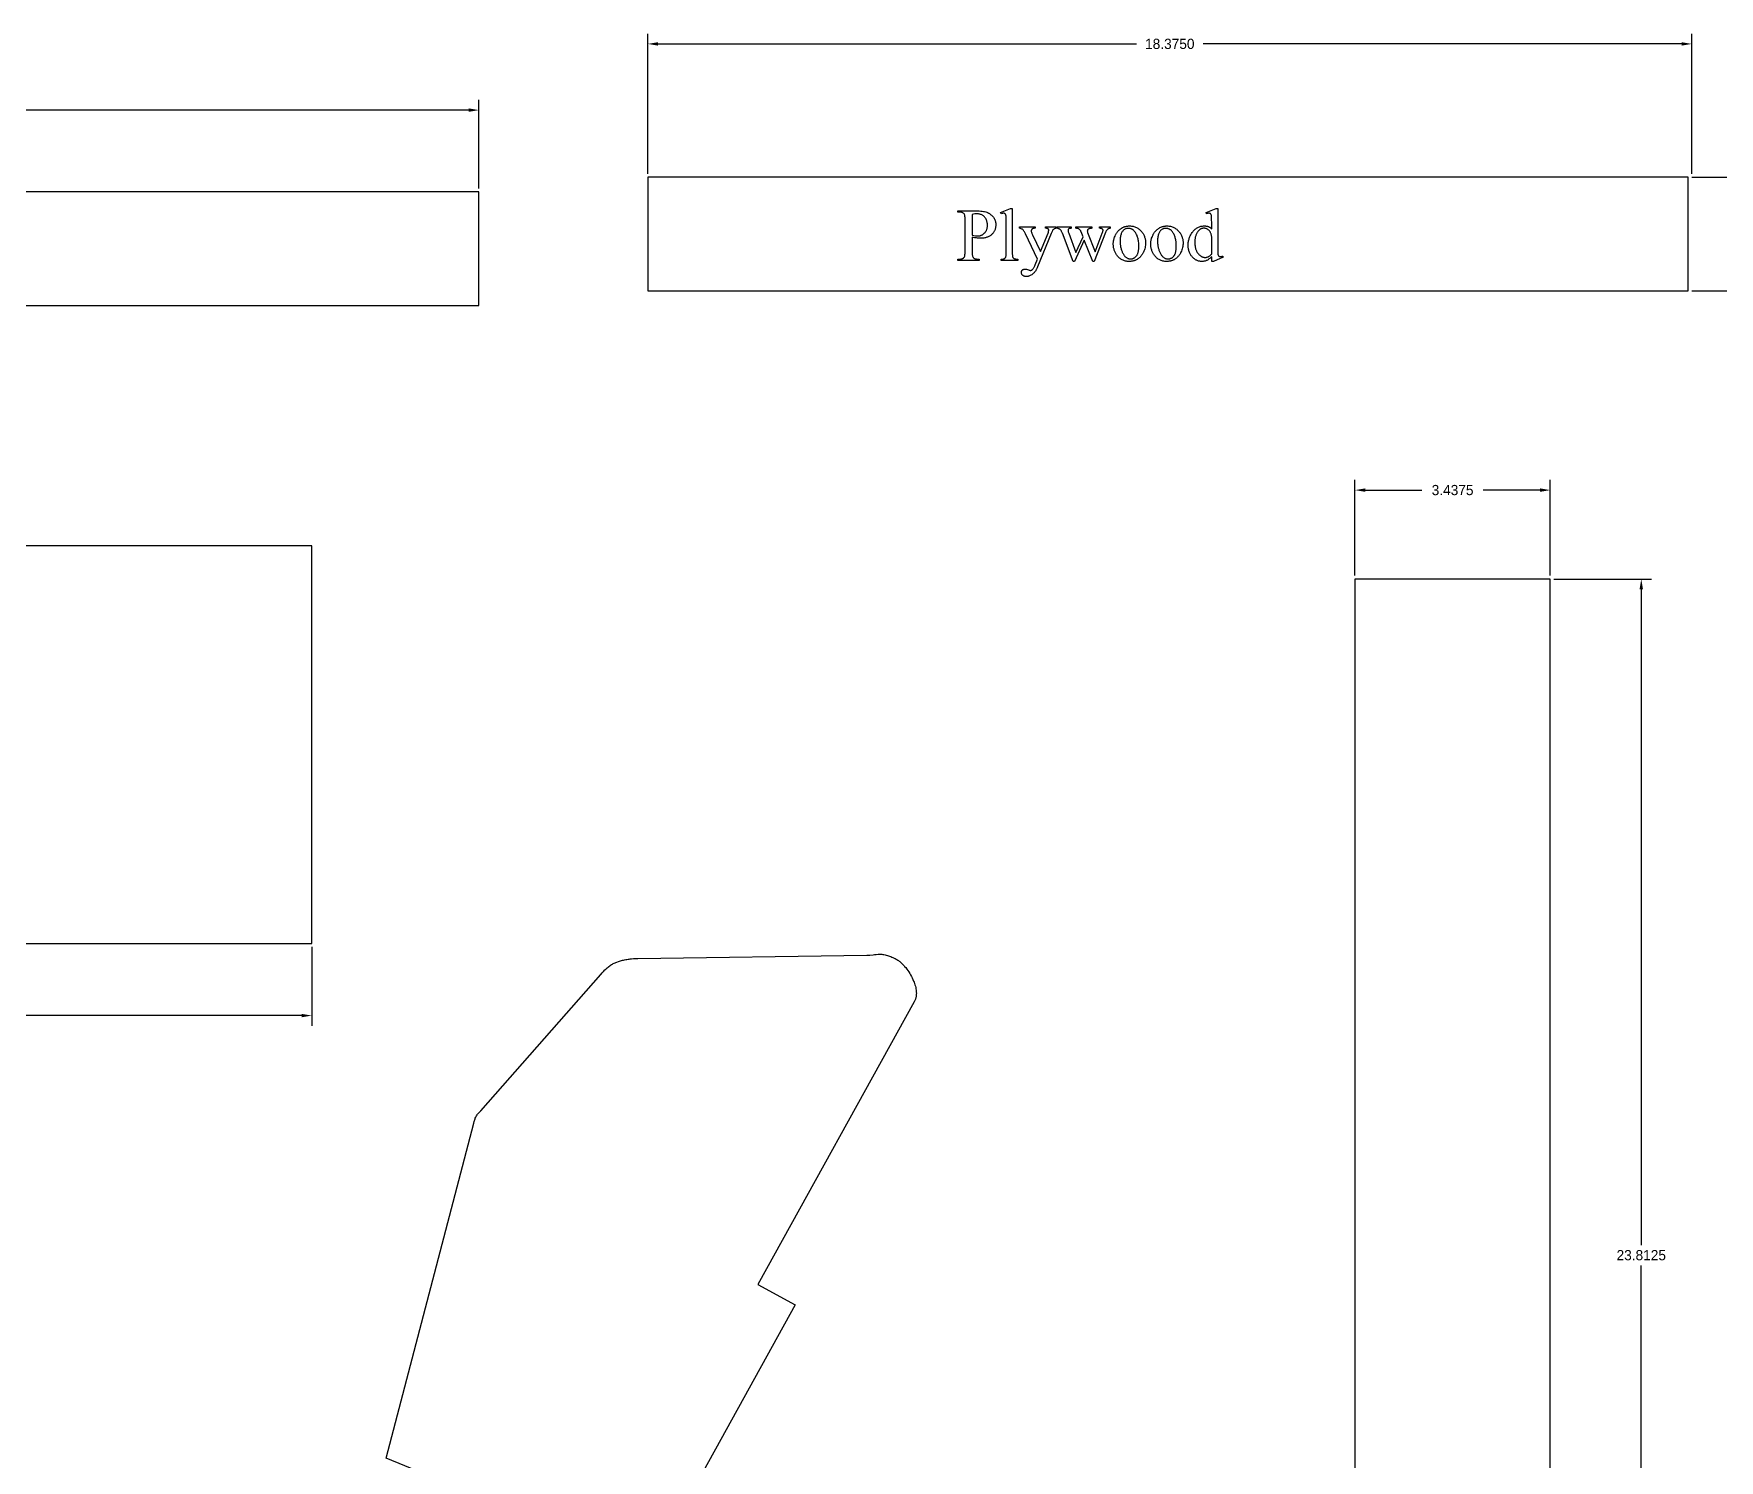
# Model space of a CAD drawing. Extents: x -4 to 200, y -54 to 66.
# Drawn here: x 117.71 to 147.38, y 37.8 to 62.92 of the extents above; entities that cross this region are included whole.
import ezdxf

# ---------------------------------------------------------------- set-up
doc = ezdxf.new("R2010")
doc.units = 0
doc.header["$MEASUREMENT"] = 0
doc.layers.get('Defpoints').update_dxf_attribs({"linetype": 'CONTINUOUS'})
doc.layers.add('Dimentions', color=7, linetype='CONTINUOUS')
doc.layers.add('LAYER_1', color=3, linetype='CONTINUOUS')
doc.dimstyles.get("Standard").update_dxf_attribs({"dimtxt": 0.18, "dimasz": 0.18, "dimexe": 0.18, "dimexo": 0.0625, "dimgap": 0.09, "dimtad": 0, "dimtih": 1, "dimtoh": 1, "dimdec": 4, "dimzin": 0, "dimdsep": 46, "dimtxsty": 'STANDARD', "dimcen": 0.09, "dimadec": 0, "dimazin": 0, "dimtfac": 1, "dimtdec": 4, "dimtofl": 0, "dimtmove": 0, "dimatfit": 3, "dimfxl": 1, "dimtolj": 1, "dimtzin": 0, "dimarcsym": 0})

# ---------------------------------------------------------------- blocks, each defined once
blk = doc.blocks.new('*D106')
at = {"layer": 'Defpoints', "color": 0}
for p in [(144.407, 54.886), (140.969, 53.319), (144.407, 53.319)]:
    blk.add_point(p, dxfattribs=at)
at = {"layer": 'Dimentions', "color": 0, "lineweight": -2}
for p, q in [((140.969, 53.382), (140.969, 55.066)), ((144.407, 53.382), (144.407, 55.066)), ((141.149, 54.886), (142.148, 54.886)), ((144.227, 54.886), (143.228, 54.886))]:
    blk.add_line(p, q, dxfattribs=at)
at = {"layer": 'Dimentions', "color": 0}
for points in [[(141.149, 54.916), (141.149, 54.856), (140.969, 54.886)], [(144.227, 54.856), (144.227, 54.916), (144.407, 54.886)]]:
    blk.add_solid(points, dxfattribs=at)
at = {"layer": 'Dimentions', "color": 0, "insert": (142.688, 54.886), "char_height": 0.18, "attachment_point": 5}
blk.add_mtext('\\A1;3.4375', dxfattribs=at)
blk = doc.blocks.new('*D107')
at = {"layer": 'Defpoints', "color": 0}
for p in [(144.407, 53.319), (144.407, 29.507), (146.009, 29.507)]:
    blk.add_point(p, dxfattribs=at)
at = {"layer": 'Dimentions', "color": 0, "lineweight": -2}
for p, q in [((144.469, 53.319), (146.189, 53.319)), ((146.009, 53.139), (146.009, 41.593)), ((146.009, 29.687), (146.009, 41.233)), ((144.469, 29.507), (146.189, 29.507))]:
    blk.add_line(p, q, dxfattribs=at)
at = {"layer": 'Dimentions', "color": 0}
for points in [[(146.039, 53.139), (145.979, 53.139), (146.009, 53.319)], [(145.979, 29.687), (146.039, 29.687), (146.009, 29.507)]]:
    blk.add_solid(points, dxfattribs=at)
at = {"layer": 'Dimentions', "color": 0, "insert": (146.009, 41.413), "char_height": 0.18, "attachment_point": 5}
blk.add_mtext('\\A1;23.8125', dxfattribs=at)
blk = doc.blocks.new('*D193')
at = {"layer": 'Defpoints', "color": 0}
for p in [(98.794, 46.904), (122.607, 46.904), (122.607, 45.633)]:
    blk.add_point(p, dxfattribs=at)
at = {"layer": 'Dimentions', "color": 0, "lineweight": -2}
for p, q in [((98.794, 46.841), (98.794, 45.453)), ((122.607, 46.841), (122.607, 45.453)), ((98.974, 45.633), (110.1, 45.633)), ((122.427, 45.633), (111.3, 45.633))]:
    blk.add_line(p, q, dxfattribs=at)
at = {"layer": 'Dimentions', "color": 0}
for points in [[(98.974, 45.663), (98.974, 45.603), (98.794, 45.633)], [(122.427, 45.603), (122.427, 45.663), (122.607, 45.633)]]:
    blk.add_solid(points, dxfattribs=at)
at = {"layer": 'Dimentions', "color": 0, "insert": (110.7, 45.633), "char_height": 0.18, "attachment_point": 5}
blk.add_mtext('\\A1;23.8125', dxfattribs=at)
blk = doc.blocks.new('*D270')
at = {"layer": 'Defpoints', "color": 0}
for p in [(125.55, 61.578), (102.8, 60.138), (125.55, 60.138)]:
    blk.add_point(p, dxfattribs=at)
at = {"layer": 'Dimentions', "color": 0, "lineweight": -2}
for p, q in [((102.8, 60.2), (102.8, 61.758)), ((125.55, 60.2), (125.55, 61.758)), ((102.98, 61.578), (113.575, 61.578)), ((125.37, 61.578), (114.775, 61.578))]:
    blk.add_line(p, q, dxfattribs=at)
at = {"layer": 'Dimentions', "color": 0}
for points in [[(102.98, 61.608), (102.98, 61.548), (102.8, 61.578)], [(125.37, 61.548), (125.37, 61.608), (125.55, 61.578)]]:
    blk.add_solid(points, dxfattribs=at)
at = {"layer": 'Dimentions', "color": 0, "insert": (114.175, 61.578), "char_height": 0.18, "attachment_point": 5}
blk.add_mtext('\\A1;22.7500', dxfattribs=at)
blk = doc.blocks.new('*D273')
at = {"layer": 'Defpoints', "color": 0}
for p in [(146.835, 60.394), (146.835, 58.394), (148.824, 58.394)]:
    blk.add_point(p, dxfattribs=at)
at = {"layer": 'Dimentions', "color": 0, "lineweight": -2}
for p, q in [((146.898, 60.394), (149.004, 60.394)), ((148.824, 60.214), (148.824, 59.574)), ((148.824, 58.574), (148.824, 59.214)), ((146.898, 58.394), (149.004, 58.394))]:
    blk.add_line(p, q, dxfattribs=at)
at = {"layer": 'Dimentions', "color": 0}
for points in [[(148.854, 60.214), (148.794, 60.214), (148.824, 60.394)], [(148.794, 58.574), (148.854, 58.574), (148.824, 58.394)]]:
    blk.add_solid(points, dxfattribs=at)
at = {"layer": 'Dimentions', "color": 0, "insert": (148.824, 59.394), "char_height": 0.18, "attachment_point": 5}
blk.add_mtext('\\A1;2.0000', dxfattribs=at)
blk = doc.blocks.new('*D274')
at = {"layer": 'Defpoints', "color": 0}
for p in [(146.898, 62.743), (128.523, 60.394), (146.898, 60.394)]:
    blk.add_point(p, dxfattribs=at)
at = {"layer": 'Dimentions', "color": 0, "lineweight": -2}
for p, q in [((128.523, 60.457), (128.523, 62.923)), ((146.898, 60.457), (146.898, 62.923)), ((128.703, 62.743), (137.125, 62.743)), ((146.718, 62.743), (138.295, 62.743))]:
    blk.add_line(p, q, dxfattribs=at)
at = {"layer": 'Dimentions', "color": 0}
for points in [[(128.703, 62.773), (128.703, 62.713), (128.523, 62.743)], [(146.718, 62.713), (146.718, 62.773), (146.898, 62.743)]]:
    blk.add_solid(points, dxfattribs=at)
at = {"layer": 'Dimentions', "color": 0, "insert": (137.71, 62.743), "char_height": 0.18, "attachment_point": 5}
blk.add_mtext('\\A1;18.3750', dxfattribs=at)

msp = doc.modelspace()

# ---------------------------------------------------------------- linework, layer by layer
at = {"layer": 'LAYER_1'}
for p, q in [((122.60664, 53.90379), (98.79414, 53.90379)), ((122.60664, 46.90379), (122.60664, 53.90379)), ((98.79414, 46.90379), (122.60664, 46.90379))]:
    msp.add_line(p, q, dxfattribs=at)
for points in [[(128.52289, 58.39443), (146.83539, 58.39443), (146.83539, 60.39443), (128.52289, 60.39443)], [(102.80004, 58.13755), (125.55004, 58.13755), (125.55004, 60.13755), (102.80004, 60.13755)], [(134.23049, 59.33935), (134.23049, 59.08505), (134.23077, 59.06543), (134.23162, 59.04776), (134.23303, 59.03203), (134.235, 59.01826), (134.23753, 59.00644), (134.24063, 58.99658), (134.24239, 58.99237), (134.24429, 58.98866), (134.24634, 58.98543), (134.24852, 58.98269), (134.25503, 58.97605), (134.26232, 58.9703), (134.2704, 58.96543), (134.27926, 58.96145), (134.2889, 58.95835), (134.29934, 58.95614), (134.31055, 58.95481), (134.32255, 58.95437), (134.35603, 58.95437), (134.35603, 58.93055), (133.98199, 58.93055), (133.98199, 58.95437), (134.01483, 58.95437), (134.02818, 58.95493), (134.03448, 58.95564), (134.04054, 58.95662), (134.04635, 58.95789), (134.05191, 58.95944), (134.05723, 58.96127), (134.06231, 58.96338), (134.06713, 58.96577), (134.07171, 58.96845), (134.07604, 58.97141), (134.08013, 58.97465), (134.08397, 58.97817), (134.08756, 58.98197), (134.09091, 58.98605), (134.09401, 58.99042), (134.09703, 58.99626), (134.09964, 59.00382), (134.10186, 59.01308), (134.10367, 59.02406), (134.10508, 59.03674), (134.10608, 59.05114), (134.10669, 59.06724), (134.10689, 59.08505), (134.10689, 59.649), (134.10662, 59.66863), (134.1058, 59.6863), (134.10444, 59.70202), (134.10254, 59.71579), (134.1001, 59.72761), (134.09711, 59.73748), (134.09541, 59.74168), (134.09358, 59.7454), (134.09161, 59.74862), (134.08951, 59.75136), (134.08285, 59.758), (134.07542, 59.76376), (134.06723, 59.76862), (134.05828, 59.77261), (134.04856, 59.77571), (134.03808, 59.77792), (134.02684, 59.77925), (134.01483, 59.77969), (133.98199, 59.77969), (133.98199, 59.80351), (134.30195, 59.80351), (134.33047, 59.80313), (134.35744, 59.802), (134.38286, 59.80011), (134.40673, 59.79747), (134.42905, 59.79408), (134.44982, 59.78993), (134.46904, 59.78503), (134.48672, 59.77937), (134.49508, 59.77622), (134.50328, 59.77281), (134.51132, 59.76915), (134.51919, 59.76522), (134.52689, 59.76104), (134.53443, 59.7566), (134.5418, 59.7519), (134.549, 59.74694), (134.55604, 59.74172), (134.56291, 59.73624), (134.56962, 59.7305), (134.57616, 59.72451), (134.58254, 59.71825), (134.58874, 59.71174), (134.60066, 59.69793), (134.60628, 59.69068), (134.61153, 59.68327), (134.61642, 59.6757), (134.62094, 59.66795), (134.62511, 59.66005), (134.62891, 59.65197), (134.63235, 59.64373), (134.63543, 59.63532), (134.63814, 59.62675), (134.6405, 59.61801), (134.64249, 59.60911), (134.64412, 59.60004), (134.64539, 59.5908), (134.64629, 59.5814), (134.64683, 59.57183), (134.64702, 59.56209), (134.64674, 59.54889), (134.64591, 59.536), (134.64454, 59.52342), (134.64261, 59.51115), (134.64013, 59.4992), (134.6371, 59.48756), (134.63352, 59.47622), (134.62939, 59.4652), (134.62471, 59.4545), (134.61948, 59.4441), (134.6137, 59.43402), (134.60736, 59.42424), (134.60048, 59.41478), (134.59304, 59.40564), (134.58506, 59.3968), (134.57652, 59.38827), (134.56748, 59.38017), (134.55799, 59.37258), (134.54804, 59.36552), (134.53763, 59.35898), (134.52677, 59.35297), (134.51546, 59.34747), (134.50369, 59.3425), (134.49146, 59.33806), (134.47878, 59.33414), (134.46565, 59.33074), (134.45206, 59.32786), (134.43801, 59.32551), (134.42351, 59.32367), (134.40855, 59.32237), (134.39314, 59.32158), (134.37727, 59.32132), (134.36118, 59.3216), (134.34444, 59.32245), (134.32706, 59.32386), (134.30903, 59.32583), (134.29036, 59.32836), (134.27105, 59.33146), (134.25109, 59.33512)], [(134.23049, 59.37604), (134.26268, 59.37041), (134.29101, 59.36638), (134.30372, 59.36498), (134.31547, 59.36397), (134.32625, 59.36337), (134.33607, 59.36317), (134.34437, 59.36337), (134.35252, 59.36398), (134.36053, 59.36499), (134.3684, 59.3664), (134.37613, 59.36823), (134.38371, 59.37045), (134.39114, 59.37309), (134.39844, 59.37612), (134.40559, 59.37956), (134.4126, 59.38341), (134.41946, 59.38766), (134.42618, 59.39232), (134.43276, 59.39738), (134.43919, 59.40284), (134.44548, 59.40871), (134.45163, 59.41499), (134.45752, 59.42159), (134.46302, 59.42842), (134.46815, 59.4355), (134.47289, 59.44281), (134.47726, 59.45037), (134.48125, 59.45816), (134.48486, 59.46619), (134.48808, 59.47446), (134.49093, 59.48297), (134.4934, 59.49172), (134.49549, 59.5007), (134.4972, 59.50993), (134.49853, 59.51939), (134.49948, 59.52909), (134.50004, 59.53904), (134.50023, 59.54922), (134.49987, 59.56325), (134.49879, 59.57704), (134.49698, 59.59058), (134.49444, 59.60386), (134.49118, 59.61689), (134.4872, 59.62967), (134.48249, 59.6422), (134.47706, 59.65447), (134.47096, 59.66624), (134.46426, 59.67725), (134.45696, 59.68749), (134.44905, 59.69696), (134.44054, 59.70568), (134.43143, 59.71362), (134.42171, 59.7208), (134.41139, 59.72722), (134.40059, 59.73288), (134.38942, 59.73778), (134.3779, 59.74193), (134.36601, 59.74533), (134.35376, 59.74797), (134.34114, 59.74985), (134.32817, 59.75099), (134.31483, 59.75136), (134.30633, 59.75117), (134.29724, 59.7506), (134.28758, 59.74964), (134.27733, 59.74831), (134.25508, 59.74448), (134.23049, 59.73913)], [(134.93736, 59.846), (134.93736, 59.06381), (134.93786, 59.03846), (134.93849, 59.02754), (134.93937, 59.01778), (134.9405, 59.00919), (134.94189, 59.00177), (134.94352, 58.99551), (134.94541, 58.99042), (134.94755, 58.98605), (134.94997, 58.98195), (134.95266, 58.97812), (134.95563, 58.97457), (134.95886, 58.97128), (134.96237, 58.96827), (134.96614, 58.96553), (134.97019, 58.96306), (134.97483, 58.96087), (134.98037, 58.95897), (134.98682, 58.95737), (134.99417, 58.95606), (135.00243, 58.95504), (135.01159, 58.95431), (135.02166, 58.95387), (135.03264, 58.95372), (135.03264, 58.93055), (134.74358, 58.93055), (134.74358, 58.95372), (134.76225, 58.95425), (134.77038, 58.9549), (134.7777, 58.95582), (134.78422, 58.95699), (134.78993, 58.95843), (134.79484, 58.96013), (134.79895, 58.96209), (134.80255, 58.96436), (134.80595, 58.96696), (134.80915, 58.96991), (134.81214, 58.9732), (134.81494, 58.97683), (134.81754, 58.9808), (134.81993, 58.98512), (134.82212, 58.98978), (134.82408, 58.99516), (134.82578, 59.00165), (134.82722, 59.00924), (134.8284, 59.01794), (134.82932, 59.02775), (134.82997, 59.03866), (134.83049, 59.06381), (134.83049, 59.59943), (134.83021, 59.64452), (134.82937, 59.67998), (134.82796, 59.70584), (134.82704, 59.71516), (134.82599, 59.72207), (134.82339, 59.73259), (134.82184, 59.73718), (134.82011, 59.7413), (134.81822, 59.74498), (134.81615, 59.7482), (134.81391, 59.75098), (134.8115, 59.75329), (134.80892, 59.75526), (134.80617, 59.75696), (134.80325, 59.75839), (134.80015, 59.75957), (134.79345, 59.76114), (134.78607, 59.76166), (134.78175, 59.7615), (134.77714, 59.76102), (134.76708, 59.75909), (134.75589, 59.75587), (134.74358, 59.75136), (134.73264, 59.7739), (134.90839, 59.846)], [(138.44723, 58.99686), (138.43648, 58.98599), (138.42578, 58.97591), (138.41515, 58.96663), (138.40458, 58.95815), (138.39407, 58.95046), (138.38362, 58.94356), (138.37323, 58.93746), (138.3629, 58.93216), (138.35249, 58.92756), (138.34189, 58.92357), (138.33109, 58.92019), (138.32008, 58.91743), (138.30888, 58.91528), (138.29747, 58.91375), (138.28586, 58.91283), (138.27405, 58.91252), (138.26208, 58.91284), (138.2503, 58.91378), (138.2387, 58.91536), (138.2273, 58.91757), (138.21609, 58.92041), (138.20507, 58.92388), (138.19424, 58.92799), (138.1836, 58.93272), (138.17316, 58.93809), (138.1629, 58.94408), (138.15284, 58.95071), (138.14297, 58.95797), (138.13328, 58.96586), (138.12379, 58.97438), (138.11449, 58.98353), (138.10538, 58.99332), (138.09665, 59.0036), (138.08849, 59.01423), (138.08088, 59.02523), (138.07384, 59.03659), (138.06736, 59.04831), (138.06145, 59.06038), (138.0561, 59.07282), (138.05131, 59.08562), (138.04708, 59.09877), (138.04342, 59.11229), (138.04032, 59.12616), (138.03779, 59.1404), (138.03582, 59.15499), (138.03441, 59.16995), (138.03356, 59.18526), (138.03328, 59.20093), (138.03359, 59.2167), (138.03453, 59.2323), (138.03609, 59.24774), (138.03827, 59.263), (138.04108, 59.27809), (138.04451, 59.29302), (138.04856, 59.30778), (138.05324, 59.32237), (138.05854, 59.33679), (138.06446, 59.35104), (138.07101, 59.36512), (138.07819, 59.37904), (138.08598, 59.39279), (138.0944, 59.40636), (138.10344, 59.41977), (138.11311, 59.43302), (138.12327, 59.44576), (138.13378, 59.45769), (138.14465, 59.46879), (138.15588, 59.47907), (138.16747, 59.48852), (138.17941, 59.49716), (138.19171, 59.50497), (138.20437, 59.51196), (138.21738, 59.51813), (138.23075, 59.52347), (138.24448, 59.52799), (138.25856, 59.53169), (138.27301, 59.53457), (138.28781, 59.53663), (138.30296, 59.53786), (138.31848, 59.53827), (138.32811, 59.53808), (138.33753, 59.5375), (138.34674, 59.53653), (138.35573, 59.53518), (138.36452, 59.53343), (138.3731, 59.5313), (138.38146, 59.52879), (138.38961, 59.52588), (138.39755, 59.52259), (138.40528, 59.51891), (138.4128, 59.51484), (138.42011, 59.51039), (138.42721, 59.50555), (138.43409, 59.50032), (138.44077, 59.49471), (138.44723, 59.4887), (138.44723, 59.5975), (138.44693, 59.64317), (138.44602, 59.6791), (138.44451, 59.70529), (138.44353, 59.71474), (138.4424, 59.72175), (138.43965, 59.73241), (138.43801, 59.73705), (138.43621, 59.74122), (138.43423, 59.74494), (138.43208, 59.74818), (138.42976, 59.75097), (138.42727, 59.75329), (138.42462, 59.75526), (138.4218, 59.75696), (138.41882, 59.75839), (138.41569, 59.75957), (138.40893, 59.76114), (138.40152, 59.76166), (138.39247, 59.76102), (138.38205, 59.75909), (138.37026, 59.75587), (138.3571, 59.75136), (138.34873, 59.7739), (138.52448, 59.846), (138.55345, 59.846), (138.55345, 59.16424), (138.55376, 59.11746), (138.55466, 59.08079), (138.55617, 59.05421), (138.55715, 59.04471), (138.55828, 59.03774), (138.56106, 59.02717), (138.56272, 59.02254), (138.56456, 59.01834), (138.56658, 59.01458), (138.56878, 59.01124), (138.57117, 59.00834), (138.57373, 59.00587), (138.57927, 59.00193), (138.5822, 59.00038), (138.58524, 58.99911), (138.58839, 58.99812), (138.59166, 58.99742), (138.59852, 58.99686), (138.60304, 58.99703), (138.60793, 58.99754), (138.6188, 58.99959), (138.63111, 59.00301), (138.64487, 59.0078), (138.65195, 58.98527), (138.47684, 58.91252), (138.44723, 58.91252)], [(135.0674, 59.52025), (135.34229, 59.52025), (135.34229, 59.49643), (135.32878, 59.49643), (135.32176, 59.49623), (135.3152, 59.49564), (135.30908, 59.49466), (135.30343, 59.49329), (135.29822, 59.49152), (135.29347, 59.48937), (135.28917, 59.48682), (135.28532, 59.48387), (135.28193, 59.48064), (135.27898, 59.47722), (135.27649, 59.4736), (135.27446, 59.46979), (135.27287, 59.46579), (135.27174, 59.4616), (135.27106, 59.45722), (135.27084, 59.45265), (135.27117, 59.44607), (135.27216, 59.43889), (135.27382, 59.4311), (135.27615, 59.42272), (135.27913, 59.41372), (135.28279, 59.40413), (135.2871, 59.39393), (135.29208, 59.38312), (135.43564, 59.0857), (135.56762, 59.41145), (135.57018, 59.41804), (135.5724, 59.42461), (135.57429, 59.43115), (135.57582, 59.43768), (135.57702, 59.44419), (135.57788, 59.45068), (135.57839, 59.45715), (135.57856, 59.4636), (135.57828, 59.46903), (135.57743, 59.47373), (135.57603, 59.47772), (135.57405, 59.48098), (135.57112, 59.48434), (135.56746, 59.48733), (135.56307, 59.48997), (135.55796, 59.49224), (135.55144, 59.49407), (135.54283, 59.49538), (135.53213, 59.49617), (135.51933, 59.49643), (135.51933, 59.52025), (135.71118, 59.52025), (135.71118, 59.49643), (135.69995, 59.49482), (135.6901, 59.49257), (135.68161, 59.48967), (135.67448, 59.48613), (135.66788, 59.48142), (135.66096, 59.47502), (135.65372, 59.46693), (135.64616, 59.45716), (135.64262, 59.45068), (135.63779, 59.44026), (135.63167, 59.42589), (135.62427, 59.40759), (135.38414, 58.81917), (135.37511, 58.79842), (135.36541, 58.77898), (135.36031, 58.76975), (135.35503, 58.76084), (135.34959, 58.75226), (135.34398, 58.74401), (135.33821, 58.73609), (135.33226, 58.72849), (135.32615, 58.72122), (135.31986, 58.71428), (135.31341, 58.70766), (135.30679, 58.70137), (135.3, 58.69541), (135.29305, 58.68978), (135.27903, 58.67952), (135.26514, 58.67062), (135.25139, 58.6631), (135.23776, 58.65694), (135.231, 58.65438), (135.22427, 58.65215), (135.21757, 58.65027), (135.2109, 58.64873), (135.20427, 58.64754), (135.19767, 58.64668), (135.1911, 58.64617), (135.18457, 58.646), (135.17529, 58.64634), (135.16642, 58.64737), (135.15798, 58.64908), (135.14997, 58.65147), (135.14237, 58.65455), (135.1352, 58.65831), (135.12845, 58.66276), (135.12212, 58.66789), (135.11639, 58.67346), (135.11142, 58.67923), (135.10722, 58.68521), (135.10378, 58.69138), (135.1011, 58.69776), (135.09919, 58.70434), (135.09804, 58.71112), (135.09766, 58.7181), (135.09794, 58.7247), (135.09877, 58.73096), (135.10015, 58.73689), (135.10209, 58.74248), (135.10458, 58.74775), (135.10762, 58.75268), (135.11121, 58.75729), (135.11536, 58.76156), (135.12, 58.7654), (135.12504, 58.76874), (135.1305, 58.77156), (135.13637, 58.77387), (135.14265, 58.77566), (135.14934, 58.77695), (135.15645, 58.77772), (135.16397, 58.77797), (135.16952, 58.77775), (135.17556, 58.77709), (135.18207, 58.77598), (135.18908, 58.77443), (135.20453, 58.77001), (135.22191, 58.76381), (135.23358, 58.75958), (135.24283, 58.75657), (135.24967, 58.75476), (135.2541, 58.75415), (135.25898, 58.75446), (135.26398, 58.7554), (135.26908, 58.75696), (135.2743, 58.75914), (135.27962, 58.76195), (135.28506, 58.76538), (135.29061, 58.76943), (135.29626, 58.77411), (135.30198, 58.77968), (135.30771, 58.78642), (135.31345, 58.79433), (135.3192, 58.8034), (135.32496, 58.81364), (135.33073, 58.82505), (135.33651, 58.83762), (135.34229, 58.85136), (135.38414, 58.95372), (135.17234, 59.39857), (135.16679, 59.40916), (135.15978, 59.42094), (135.15133, 59.43394), (135.14144, 59.44814), (135.13375, 59.45849), (135.12679, 59.46697), (135.12055, 59.47361), (135.11504, 59.4784), (135.11106, 59.48094), (135.10651, 59.48339), (135.09573, 59.48806), (135.08269, 59.4924), (135.0674, 59.49643)], [(135.72727, 59.52025), (135.97448, 59.52025), (135.97448, 59.49643), (135.96632, 59.49567), (135.95889, 59.4947), (135.9522, 59.4935), (135.94624, 59.49208), (135.94101, 59.49044), (135.93652, 59.48858), (135.93276, 59.4865), (135.92974, 59.4842), (135.92725, 59.48165), (135.92509, 59.47884), (135.92327, 59.47578), (135.92177, 59.47245), (135.92061, 59.46886), (135.91978, 59.465), (135.91928, 59.46089), (135.91912, 59.45651), (135.91929, 59.45139), (135.9198, 59.44601), (135.92185, 59.43446), (135.92527, 59.42187), (135.93006, 59.40823), (136.05624, 59.06896), (136.18307, 59.34514), (136.14959, 59.43205), (136.14558, 59.44133), (136.14126, 59.44987), (136.13665, 59.45767), (136.13173, 59.46472), (136.12651, 59.47103), (136.12098, 59.47659), (136.11516, 59.48141), (136.10903, 59.48548), (136.10511, 59.48763), (136.10042, 59.48955), (136.09497, 59.49125), (136.08875, 59.49273), (136.08177, 59.49398), (136.07403, 59.49502), (136.05624, 59.49643), (136.05624, 59.52025), (136.33693, 59.52025), (136.33693, 59.49643), (136.32576, 59.49574), (136.31544, 59.49466), (136.30597, 59.49317), (136.29734, 59.49128), (136.28955, 59.48898), (136.28261, 59.48629), (136.27652, 59.48319), (136.27126, 59.47969), (136.26825, 59.47692), (136.26563, 59.47377), (136.26342, 59.47024), (136.26161, 59.46633), (136.2602, 59.46204), (136.25919, 59.45736), (136.25859, 59.4523), (136.25839, 59.44686), (136.25871, 59.44038), (136.25968, 59.43382), (136.26129, 59.42718), (136.26354, 59.42046), (136.39745, 59.08184), (136.52169, 59.40823), (136.52733, 59.42473), (136.53135, 59.43945), (136.53276, 59.44615), (136.53376, 59.45241), (136.53437, 59.45822), (136.53457, 59.4636), (136.53437, 59.46661), (136.53378, 59.46955), (136.5328, 59.47241), (136.53143, 59.47518), (136.52967, 59.47788), (136.52751, 59.48049), (136.52496, 59.48303), (136.52202, 59.48548), (136.5185, 59.48777), (136.51423, 59.48979), (136.50921, 59.49155), (136.50343, 59.49305), (136.49689, 59.49429), (136.48961, 59.49526), (136.48156, 59.49598), (136.47277, 59.49643), (136.47277, 59.52025), (136.65882, 59.52025), (136.65882, 59.49643), (136.65193, 59.49515), (136.64528, 59.49341), (136.63886, 59.49121), (136.63266, 59.48854), (136.62671, 59.48541), (136.62098, 59.48182), (136.61548, 59.47777), (136.61021, 59.47325), (136.60518, 59.46827), (136.60038, 59.46283), (136.5958, 59.45693), (136.59146, 59.45056), (136.58735, 59.44373), (136.58348, 59.43644), (136.57983, 59.42868), (136.57641, 59.42046), (136.37942, 58.91252), (136.35302, 58.91252), (136.2056, 59.28913), (136.03371, 58.91252), (136.00989, 58.91252), (135.82062, 59.40823), (135.81596, 59.4195), (135.81133, 59.42982), (135.80671, 59.43918), (135.80211, 59.44758), (135.79754, 59.45503), (135.79298, 59.46152), (135.78844, 59.46706), (135.78393, 59.47164), (135.7791, 59.47562), (135.77363, 59.47935), (135.76751, 59.48282), (135.76075, 59.48605), (135.75335, 59.48902), (135.7453, 59.49174), (135.73661, 59.49421), (135.72727, 59.49643)], [(137.00066, 59.53763), (137.0172, 59.53723), (137.03332, 59.53604), (137.04902, 59.53405), (137.06432, 59.53127), (137.0792, 59.5277), (137.09367, 59.52333), (137.10773, 59.51816), (137.12137, 59.5122), (137.1346, 59.50545), (137.14742, 59.4979), (137.15983, 59.48955), (137.17183, 59.48041), (137.18341, 59.47048), (137.19458, 59.45975), (137.20534, 59.44823), (137.21569, 59.43591), (137.22403, 59.42495), (137.23183, 59.41378), (137.2391, 59.40242), (137.24582, 59.39085), (137.25201, 59.37908), (137.25766, 59.36711), (137.26277, 59.35494), (137.26735, 59.34257), (137.27138, 59.32999), (137.27488, 59.31722), (137.27784, 59.30424), (137.28026, 59.29106), (137.28215, 59.27768), (137.28349, 59.2641), (137.2843, 59.25032), (137.28457, 59.23634), (137.28398, 59.21652), (137.2822, 59.19663), (137.27923, 59.17668), (137.27507, 59.15667), (137.26973, 59.13661), (137.2632, 59.11648), (137.25549, 59.09629), (137.24659, 59.07604), (137.24173, 59.06606), (137.23664, 59.05639), (137.23134, 59.04703), (137.2258, 59.03798), (137.22005, 59.02924), (137.21407, 59.02082), (137.20787, 59.0127), (137.20144, 59.0049), (137.19479, 58.99742), (137.18792, 58.99024), (137.18082, 58.98337), (137.1735, 58.97682), (137.16595, 58.97058), (137.15818, 58.96465), (137.15019, 58.95903), (137.14197, 58.95372), (137.13358, 58.94873), (137.12508, 58.94407), (137.11645, 58.93972), (137.10771, 58.9357), (137.09885, 58.932), (137.08987, 58.92862), (137.08078, 58.92556), (137.07156, 58.92282), (137.06223, 58.92041), (137.05277, 58.91832), (137.0432, 58.91655), (137.03352, 58.9151), (137.02371, 58.91397), (137.01379, 58.91317), (137.00374, 58.91268), (136.99358, 58.91252), (136.97714, 58.91294), (136.96112, 58.91418), (136.94553, 58.91626), (136.93037, 58.91916), (136.91564, 58.9229), (136.90133, 58.92746), (136.88745, 58.93285), (136.874, 58.93908), (136.86098, 58.94613), (136.84838, 58.95402), (136.83621, 58.96273), (136.82447, 58.97227), (136.81316, 58.98265), (136.80227, 58.99385), (136.79181, 59.00588), (136.78178, 59.01875), (136.77375, 59.03002), (136.76624, 59.04146), (136.75925, 59.05307), (136.75277, 59.06486), (136.74681, 59.07681), (136.74137, 59.08894), (136.73645, 59.10123), (136.73205, 59.1137), (136.72816, 59.12634), (136.7248, 59.13915), (136.72195, 59.15213), (136.71962, 59.16529), (136.7178, 59.17861), (136.71651, 59.1921), (136.71573, 59.20577), (136.71547, 59.2196), (136.71563, 59.22974), (136.7161, 59.23987), (136.71689, 59.24999), (136.71799, 59.2601), (136.7194, 59.27021), (136.72113, 59.2803), (136.72317, 59.2904), (136.72553, 59.30048), (136.7282, 59.31055), (136.73119, 59.32062), (136.7381, 59.34073), (136.74628, 59.36082), (136.75571, 59.38087), (136.76084, 59.39073), (136.76616, 59.40025), (136.77169, 59.40946), (136.77741, 59.41833), (136.78334, 59.42688), (136.78946, 59.4351), (136.79578, 59.44299), (136.8023, 59.45056), (136.80902, 59.4578), (136.81594, 59.46471), (136.82305, 59.4713), (136.83036, 59.47756), (136.83788, 59.48349), (136.84559, 59.48909), (136.8535, 59.49437), (136.86161, 59.49932), (136.87815, 59.5083), (136.89492, 59.51608), (136.9034, 59.51952), (136.91194, 59.52267), (136.92054, 59.52551), (136.9292, 59.52805), (136.93793, 59.5303), (136.94671, 59.53224), (136.95555, 59.53389), (136.96445, 59.53524), (136.97341, 59.53628), (136.98244, 59.53703), (136.99152, 59.53748)], [(136.98071, 59.49578), (136.97217, 59.49547), (136.96363, 59.49452), (136.95507, 59.49293), (136.94651, 59.49071), (136.93793, 59.48786), (136.92935, 59.48438), (136.92075, 59.48026), (136.91214, 59.47551), (136.90374, 59.46996), (136.89575, 59.46345), (136.88817, 59.456), (136.881, 59.44758), (136.87425, 59.43821), (136.86791, 59.42789), (136.86198, 59.4166), (136.85646, 59.40437), (136.85148, 59.3912), (136.84716, 59.37713), (136.84351, 59.36215), (136.84052, 59.34627), (136.8382, 59.32948), (136.83654, 59.31178), (136.83555, 59.29319), (136.83521, 59.27368), (136.83541, 59.25772), (136.83601, 59.24205), (136.83701, 59.22664), (136.83841, 59.21152), (136.84021, 59.19667), (136.84241, 59.18209), (136.84501, 59.1678), (136.84801, 59.15378), (136.85141, 59.14003), (136.85521, 59.12657), (136.8594, 59.11338), (136.864, 59.10046), (136.869, 59.08783), (136.8744, 59.07547), (136.8802, 59.06338), (136.88639, 59.05158), (136.89292, 59.04027), (136.8997, 59.0297), (136.90673, 59.01985), (136.91402, 59.01074), (136.92156, 59.00235), (136.92935, 58.99469), (136.9374, 58.98777), (136.9457, 58.98157), (136.95426, 58.9761), (136.96307, 58.97136), (136.97213, 58.96735), (136.98145, 58.96406), (136.99102, 58.96151), (137.00085, 58.95969), (137.01093, 58.95859), (137.02126, 58.95823), (137.02899, 58.95843), (137.03653, 58.95904), (137.04391, 58.96004), (137.05112, 58.96145), (137.05816, 58.96326), (137.06502, 58.96547), (137.07172, 58.96809), (137.07824, 58.97111), (137.08459, 58.97453), (137.09077, 58.97835), (137.09678, 58.98257), (137.10262, 58.9872), (137.10829, 58.99223), (137.11379, 58.99766), (137.11911, 59.0035), (137.12427, 59.00973), (137.12918, 59.01646), (137.13377, 59.02376), (137.13805, 59.03165), (137.14201, 59.04011), (137.14566, 59.04915), (137.14898, 59.05877), (137.15199, 59.06897), (137.15469, 59.07974), (137.15706, 59.0911), (137.15912, 59.10303), (137.16087, 59.11554), (137.16229, 59.12863), (137.1634, 59.1423), (137.16419, 59.15654), (137.16467, 59.17137), (137.16483, 59.18677), (137.16456, 59.20614), (137.16377, 59.225), (137.16245, 59.24332), (137.1606, 59.26113), (137.15823, 59.27841), (137.15532, 59.29517), (137.15189, 59.3114), (137.14793, 59.32711), (137.14344, 59.3423), (137.13842, 59.35697), (137.13288, 59.37111), (137.1268, 59.38473), (137.1202, 59.39783), (137.11307, 59.4104), (137.10542, 59.42245), (137.09723, 59.43398), (137.09142, 59.44147), (137.08541, 59.44847), (137.07921, 59.45498), (137.07281, 59.46102), (137.06621, 59.46657), (137.05942, 59.47164), (137.05243, 59.47623), (137.04525, 59.48033), (137.03786, 59.48395), (137.03029, 59.48709), (137.02251, 59.48975), (137.01455, 59.49192), (137.00638, 59.49361), (136.99802, 59.49482), (136.98946, 59.49554)], [(137.65989, 59.53763), (137.67642, 59.53723), (137.69254, 59.53604), (137.70825, 59.53405), (137.72354, 59.53127), (137.73843, 59.5277), (137.7529, 59.52333), (137.76695, 59.51816), (137.7806, 59.5122), (137.79383, 59.50545), (137.80665, 59.4979), (137.81906, 59.48955), (137.83106, 59.48041), (137.84264, 59.47048), (137.85381, 59.45975), (137.86457, 59.44823), (137.87491, 59.43591), (137.88325, 59.42495), (137.89106, 59.41378), (137.89832, 59.40242), (137.90505, 59.39085), (137.91124, 59.37908), (137.91689, 59.36711), (137.922, 59.35494), (137.92658, 59.34257), (137.93061, 59.32999), (137.93411, 59.31722), (137.93707, 59.30424), (137.93949, 59.29106), (137.94138, 59.27768), (137.94272, 59.2641), (137.94353, 59.25032), (137.9438, 59.23634), (137.9432, 59.21652), (137.94142, 59.19663), (137.93846, 59.17668), (137.9343, 59.15667), (137.92896, 59.13661), (137.92243, 59.11648), (137.91472, 59.09629), (137.90581, 59.07604), (137.90095, 59.06606), (137.89587, 59.05639), (137.89056, 59.04703), (137.88503, 59.03798), (137.87928, 59.02924), (137.8733, 59.02082), (137.8671, 59.0127), (137.86067, 59.0049), (137.85402, 58.99742), (137.84714, 58.99024), (137.84005, 58.98337), (137.83273, 58.97682), (137.82518, 58.97058), (137.81741, 58.96465), (137.80942, 58.95903), (137.8012, 58.95372), (137.79281, 58.94873), (137.78431, 58.94407), (137.77568, 58.93972), (137.76694, 58.9357), (137.75808, 58.932), (137.7491, 58.92862), (137.74, 58.92556), (137.73079, 58.92282), (137.72145, 58.92041), (137.712, 58.91832), (137.70243, 58.91655), (137.69274, 58.9151), (137.68294, 58.91397), (137.67301, 58.91317), (137.66297, 58.91268), (137.65281, 58.91252), (137.63637, 58.91294), (137.62035, 58.91418), (137.60476, 58.91626), (137.5896, 58.91916), (137.57487, 58.9229), (137.56056, 58.92746), (137.54668, 58.93285), (137.53323, 58.93908), (137.5202, 58.94613), (137.50761, 58.95402), (137.49544, 58.96273), (137.4837, 58.97227), (137.47238, 58.98265), (137.4615, 58.99385), (137.45104, 59.00588), (137.44101, 59.01875), (137.43298, 59.03002), (137.42547, 59.04146), (137.41847, 59.05307), (137.412, 59.06486), (137.40604, 59.07681), (137.4006, 59.08894), (137.39568, 59.10123), (137.39128, 59.1137), (137.38739, 59.12634), (137.38402, 59.13915), (137.38117, 59.15213), (137.37884, 59.16529), (137.37703, 59.17861), (137.37573, 59.1921), (137.37496, 59.20577), (137.3747, 59.2196), (137.37486, 59.22974), (137.37533, 59.23987), (137.37611, 59.24999), (137.37721, 59.2601), (137.37863, 59.27021), (137.38036, 59.2803), (137.3824, 59.2904), (137.38476, 59.30048), (137.38743, 59.31055), (137.39042, 59.32062), (137.39733, 59.34073), (137.4055, 59.36082), (137.41493, 59.38087), (137.42006, 59.39073), (137.42539, 59.40025), (137.43092, 59.40946), (137.43664, 59.41833), (137.44257, 59.42688), (137.44869, 59.4351), (137.45501, 59.44299), (137.46153, 59.45056), (137.46825, 59.4578), (137.47516, 59.46471), (137.48228, 59.4713), (137.48959, 59.47756), (137.49711, 59.48349), (137.50482, 59.48909), (137.51273, 59.49437), (137.52084, 59.49932), (137.53737, 59.5083), (137.55415, 59.51608), (137.56263, 59.51952), (137.57117, 59.52267), (137.57977, 59.52551), (137.58843, 59.52805), (137.59715, 59.5303), (137.60593, 59.53224), (137.61478, 59.53389), (137.62368, 59.53524), (137.63264, 59.53628), (137.64166, 59.53703), (137.65075, 59.53748)], [(137.63993, 59.49578), (137.6314, 59.49547), (137.62285, 59.49452), (137.6143, 59.49293), (137.60573, 59.49071), (137.59716, 59.48786), (137.58857, 59.48438), (137.57998, 59.48026), (137.57137, 59.47551), (137.56297, 59.46996), (137.55498, 59.46345), (137.5474, 59.456), (137.54023, 59.44758), (137.53347, 59.43821), (137.52713, 59.42789), (137.5212, 59.4166), (137.51569, 59.40437), (137.51071, 59.3912), (137.50639, 59.37713), (137.50274, 59.36215), (137.49975, 59.34627), (137.49743, 59.32948), (137.49577, 59.31178), (137.49477, 59.29319), (137.49444, 59.27368), (137.49464, 59.25772), (137.49524, 59.24205), (137.49624, 59.22664), (137.49764, 59.21152), (137.49944, 59.19667), (137.50164, 59.18209), (137.50424, 59.1678), (137.50724, 59.15378), (137.51063, 59.14003), (137.51443, 59.12657), (137.51863, 59.11338), (137.52323, 59.10046), (137.52823, 59.08783), (137.53363, 59.07547), (137.53942, 59.06338), (137.54562, 59.05158), (137.55215, 59.04027), (137.55892, 59.0297), (137.56596, 59.01985), (137.57324, 59.01074), (137.58078, 59.00235), (137.58858, 58.99469), (137.59663, 58.98777), (137.60493, 58.98157), (137.61349, 58.9761), (137.6223, 58.97136), (137.63136, 58.96735), (137.64068, 58.96406), (137.65025, 58.96151), (137.66008, 58.95969), (137.67016, 58.95859), (137.68049, 58.95823), (137.68821, 58.95843), (137.69576, 58.95904), (137.70314, 58.96004), (137.71035, 58.96145), (137.71738, 58.96326), (137.72425, 58.96547), (137.73094, 58.96809), (137.73747, 58.97111), (137.74382, 58.97453), (137.75, 58.97835), (137.75601, 58.98257), (137.76185, 58.9872), (137.76752, 58.99223), (137.77302, 58.99766), (137.77834, 59.0035), (137.7835, 59.00973), (137.78841, 59.01646), (137.793, 59.02376), (137.79728, 59.03165), (137.80124, 59.04011), (137.80488, 59.04915), (137.80821, 59.05877), (137.81122, 59.06897), (137.81391, 59.07974), (137.81629, 59.0911), (137.81835, 59.10303), (137.82009, 59.11554), (137.82152, 59.12863), (137.82263, 59.1423), (137.82342, 59.15654), (137.8239, 59.17137), (137.82405, 59.18677), (137.82379, 59.20614), (137.823, 59.225), (137.82168, 59.24332), (137.81983, 59.26113), (137.81745, 59.27841), (137.81455, 59.29517), (137.81112, 59.3114), (137.80716, 59.32711), (137.80267, 59.3423), (137.79765, 59.35697), (137.7921, 59.37111), (137.78603, 59.38473), (137.77943, 59.39783), (137.7723, 59.4104), (137.76464, 59.42245), (137.75646, 59.43398), (137.75065, 59.44147), (137.74464, 59.44847), (137.73843, 59.45498), (137.73203, 59.46102), (137.72544, 59.46657), (137.71865, 59.47164), (137.71166, 59.47623), (137.70447, 59.48033), (137.69709, 59.48395), (137.68952, 59.48709), (137.68174, 59.48975), (137.67377, 59.49192), (137.66561, 59.49361), (137.65725, 59.49482), (137.64869, 59.49554)], [(138.44723, 59.04192), (138.44723, 59.34578), (138.44602, 59.35661), (138.44433, 59.36719), (138.44216, 59.37753), (138.43951, 59.38763), (138.43637, 59.39749), (138.43275, 59.4071), (138.42864, 59.41648), (138.42405, 59.42561), (138.41903, 59.43435), (138.41361, 59.44253), (138.4078, 59.45016), (138.4016, 59.45724), (138.39501, 59.46376), (138.38802, 59.46973), (138.38064, 59.47515), (138.37287, 59.48001), (138.36493, 59.48431), (138.35704, 59.48804), (138.3492, 59.49119), (138.34141, 59.49377), (138.33367, 59.49578), (138.32598, 59.49721), (138.31834, 59.49807), (138.31075, 59.49836), (138.30372, 59.49816), (138.29678, 59.49756), (138.28994, 59.49657), (138.28319, 59.49518), (138.27654, 59.49339), (138.26998, 59.49121), (138.26352, 59.48862), (138.25716, 59.48564), (138.25089, 59.48227), (138.24471, 59.47849), (138.23863, 59.47432), (138.23265, 59.46975), (138.22676, 59.46478), (138.22097, 59.45942), (138.21528, 59.45366), (138.20968, 59.4475), (138.20258, 59.43889), (138.19595, 59.4298), (138.18977, 59.42022), (138.18405, 59.41016), (138.17878, 59.39962), (138.17398, 59.3886), (138.16963, 59.37709), (138.16574, 59.3651), (138.16231, 59.35262), (138.15933, 59.33967), (138.15681, 59.32623), (138.15475, 59.31231), (138.15315, 59.2979), (138.15201, 59.28302), (138.15132, 59.26765), (138.15109, 59.25179), (138.15131, 59.23577), (138.15198, 59.22023), (138.15308, 59.20517), (138.15463, 59.19057), (138.15663, 59.17646), (138.15906, 59.16282), (138.16194, 59.14965), (138.16526, 59.13696), (138.16902, 59.12474), (138.17322, 59.113), (138.17787, 59.10174), (138.18296, 59.09095), (138.18849, 59.08063), (138.19447, 59.0708), (138.20089, 59.06143), (138.20775, 59.05254), (138.21488, 59.04416), (138.22211, 59.03632), (138.22944, 59.02902), (138.23688, 59.02227), (138.24441, 59.01605), (138.25205, 59.01037), (138.25978, 59.00523), (138.26762, 59.00064), (138.27555, 58.99658), (138.28359, 58.99307), (138.29173, 58.9901), (138.29997, 58.98766), (138.30831, 58.98577), (138.31674, 58.98442), (138.32529, 58.98361), (138.33393, 58.98334), (138.34123, 58.98357), (138.34851, 58.98425), (138.35576, 58.9854), (138.36298, 58.987), (138.37016, 58.98906), (138.37732, 58.99158), (138.38445, 58.99455), (138.39154, 58.99798), (138.39861, 59.00187), (138.40565, 59.00622), (138.41265, 59.01103), (138.41963, 59.01629), (138.42657, 59.02201), (138.43349, 59.02819), (138.44038, 59.03483)], [(144.40696, 29.50689), (144.40696, 53.31939), (140.96946, 53.31939), (140.96946, 29.50689)]]:
    msp.add_lwpolyline(points, close=True, dxfattribs=at)
msp.add_lwpolyline([(124.67109, 37.53079), (123.91467, 37.84186), (125.45919, 43.73658), (125.46705, 43.76724), (125.47115, 43.78266), (125.47556, 43.79802), (125.48046, 43.81321), (125.48599, 43.82814), (125.49232, 43.84271), (125.49961, 43.85682), (125.50788, 43.87029), (125.51706, 43.88329), (125.52694, 43.89589), (125.53734, 43.90815), (125.5589, 43.93198), (125.58014, 43.95537), (127.69364, 46.35774), (127.71664, 46.38339), (127.74134, 46.40978), (127.76755, 46.43629), (127.78114, 46.44941), (127.79503, 46.46233), (127.80918, 46.47498), (127.82356, 46.48728), (127.83815, 46.49916), (127.85293, 46.51054), (127.86786, 46.52134), (127.88291, 46.53149), (127.89806, 46.54091), (127.91328, 46.54953), (127.92996, 46.55796), (127.94546, 46.56482), (127.96024, 46.57049), (127.97476, 46.57538), (128.00478, 46.58444), (128.0212, 46.58942), (128.03916, 46.59523), (128.05748, 46.60106), (128.07619, 46.60636), (128.09522, 46.61117), (128.11454, 46.6155), (128.13409, 46.61937), (128.15381, 46.62281), (128.17364, 46.62584), (128.19354, 46.62848), (128.21346, 46.63076), (128.23333, 46.63269), (128.27273, 46.63563), (128.31132, 46.63746), (128.34866, 46.63838), (132.37939, 46.69553), (132.40472, 46.69654), (132.4311, 46.69863), (132.48645, 46.70467), (132.51517, 46.7079), (132.54441, 46.7108), (132.57405, 46.71303), (132.58898, 46.71377), (132.60396, 46.71422), (132.62166, 46.71401), (132.64005, 46.71276), (132.65903, 46.71055), (132.67849, 46.7074), (132.6983, 46.7034), (132.71836, 46.69858), (132.73856, 46.693), (132.75877, 46.68672), (132.7789, 46.67979), (132.79882, 46.67227), (132.81842, 46.66421), (132.83759, 46.65566), (132.85621, 46.64669), (132.87418, 46.63734), (132.89138, 46.62767), (132.90769, 46.61774), (132.92014, 46.6096), (132.93237, 46.60112), (132.94439, 46.59231), (132.95618, 46.58319), (132.96777, 46.57376), (132.97913, 46.56403), (132.99028, 46.55402), (133.00121, 46.54373), (133.01193, 46.53318), (133.02244, 46.52238), (133.03272, 46.51133), (133.0428, 46.50006), (133.06231, 46.47684), (133.08096, 46.45283), (133.09877, 46.4281), (133.11573, 46.40273), (133.13185, 46.37682), (133.14713, 46.35044), (133.16156, 46.32369), (133.17517, 46.29663), (133.18794, 46.26937), (133.19988, 46.24198), (133.20898, 46.21934), (133.21736, 46.19638), (133.22492, 46.17317), (133.23158, 46.14978), (133.23728, 46.12626), (133.24192, 46.10269), (133.24542, 46.07912), (133.24673, 46.06736), (133.24772, 46.05563), (133.24838, 46.04392), (133.24872, 46.03226), (133.24871, 46.02065), (133.24835, 46.0091), (133.24762, 45.99761), (133.24652, 45.98619), (133.24504, 45.97485), (133.24316, 45.9636), (133.24088, 45.95245), (133.23819, 45.94141), (133.23507, 45.93048), (133.23153, 45.91966), (133.22753, 45.90898), (133.22309, 45.89843), (133.21818, 45.88803), (133.2128, 45.87778), (130.46129, 40.90014), (131.11769, 40.5373), (129.09186, 36.87245)], dxfattribs=at)

# ---------------------------------------------------------------- dimensions: what is measured, and where the dimension line sits
at = {"layer": 'Dimentions'}
for base, p1, p2, picture, middle in [((146.89789, 62.74323), (128.52289, 60.39443), (146.89789, 60.39443), '*D274', (137.71039, 62.74323)), ((125.55004, 61.578), (102.80004, 60.13755), (125.55004, 60.13755), '*D270', (114.17504, 61.578)), ((144.40696, 54.88609), (140.96946, 53.31939), (144.40696, 53.31939), '*D106', (142.68821, 54.88609)), ((122.60664, 45.63329), (98.79414, 46.90379), (122.60664, 46.90379), '*D193', (110.70039, 45.63329))]:
    dim = msp.add_linear_dim(base=base, p1=p1, p2=p2, dimstyle='STANDARD', override={"dimtmove": 2}, dxfattribs=at)
    dim.commit()
    dim.dimension.update_dxf_attribs({"geometry": picture, "text_midpoint": middle})
dim = msp.add_aligned_dim(p1=(146.83539, 60.39443), p2=(146.83539, 58.39443), distance=1.98819, dimstyle='STANDARD', override={"dimtmove": 2}, dxfattribs=at)
dim.commit()
dim.dimension.update_dxf_attribs({"geometry": '*D273', "text_midpoint": (148.82358, 59.39443)})
dim = msp.add_linear_dim(base=(146.00913, 29.50689), p1=(144.40696, 53.31939), p2=(144.40696, 29.50689), angle=90, dimstyle='STANDARD', override={"dimtmove": 2}, dxfattribs=at)
dim.commit()
dim.dimension.update_dxf_attribs({"geometry": '*D107', "text_midpoint": (146.00913, 41.41314)})

doc.saveas('drawing.dxf')
